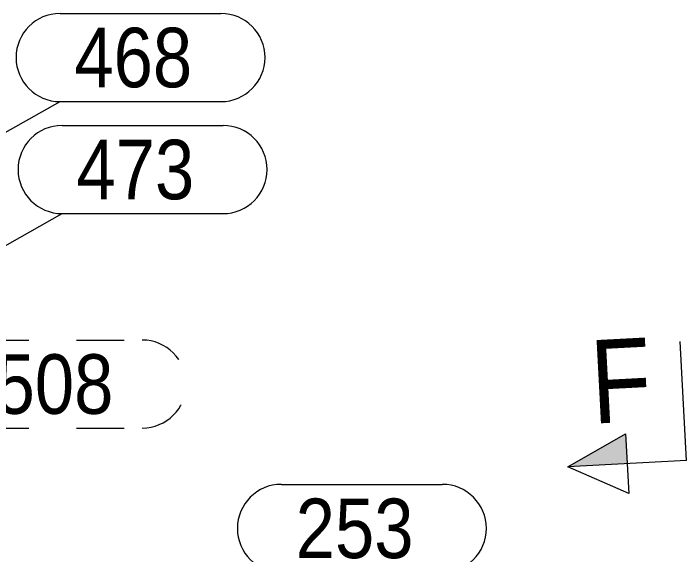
# Model space of a CAD drawing. Header units: millimetres. Extents: x 2 to 579, y 1 to 825.
# Drawn here: x 90.95 to 119.24, y 622.23 to 644.95 of the extents above; entities that cross this region are included whole.
import ezdxf

# ---------------------------------------------------------------- set-up
doc = ezdxf.new("R2010")
doc.units = ezdxf.units.MM
doc.linetypes.add('XKITLINE00', pattern=[0])
doc.linetypes.add('XKITLINE02', pattern=[4, 2, -2])
doc.layers.add('PartMark', color=7, linetype='Continuous', lineweight=0)
doc.layers.add('Section', color=6, linetype='Continuous', lineweight=0)
doc.styles.add('ARIAL', font='ARIAL.TTF')

# ---------------------------------------------------------------- blocks, each defined once
blk = doc.blocks.new('*A267')
at = {"layer": 'Section'}
blk.add_hatch(color=3, dxfattribs=at).paths.add_polyline_path([(116.742, 626.05), (114.246, 625.918), (116.677, 627.298)], flags=17)
at = {"layer": 'Section', "color": 1, "linetype": 'XKITLINE00', "lineweight": 0}
for q in [(118.976, 631.174), (114.246, 625.918)]:
    blk.add_line((119.239, 626.181), q, dxfattribs=at)
at = {"layer": 'Section', "color": 3, "linetype": 'XKITLINE00', "lineweight": 0}
for p, q in [((114.246, 625.918), (116.677, 627.298)), ((116.677, 627.298), (116.808, 624.801)), ((116.808, 624.801), (114.246, 625.918))]:
    blk.add_line(p, q, dxfattribs=at)
at = {"layer": 'Section', "color": 7, "style": 'ARIAL', "width": 0.85}
blk.add_text('F', height=3.5, rotation=3.0138, dxfattribs=at).set_placement((115.302, 627.726))
blk = doc.blocks.new('*A278')
at = {"layer": 'PartMark', "color": 7, "linetype": 'XKITLINE00', "lineweight": 0}
for p, q in [((102.213, 625.18), (108.976, 625.18)), ((97.97, 619.087), (102.213, 621.48)), ((102.213, 621.48), (108.976, 621.48))]:
    blk.add_line(p, q, dxfattribs=at)
for centre, start, end in [((102.213, 623.33), 90, 270), ((108.976, 623.33), 270, 90)]:
    blk.add_arc(centre, 1.85, start, end, dxfattribs=at)
at = {"layer": 'PartMark', "color": 3, "style": 'ARIAL', "width": 0.85}
blk.add_text('253', height=2.5, dxfattribs=at).set_placement((102.813, 622.08))
blk = doc.blocks.new('*A290')
at = {"layer": 'PartMark', "color": 7, "linetype": 'XKITLINE00', "lineweight": 0}
for p, q in [((92.911, 644.955), (99.674, 644.955)), ((88.668, 638.862), (92.911, 641.255)), ((92.911, 641.255), (99.674, 641.255))]:
    blk.add_line(p, q, dxfattribs=at)
for centre, start, end in [((92.911, 643.105), 90, 270), ((99.674, 643.105), 270, 90)]:
    blk.add_arc(centre, 1.85, start, end, dxfattribs=at)
at = {"layer": 'PartMark', "color": 3, "style": 'ARIAL', "width": 0.85}
blk.add_text('468', height=2.5, dxfattribs=at).set_placement((93.511, 641.855))
blk = doc.blocks.new('*A291')
at = {"layer": 'PartMark', "color": 7, "linetype": 'XKITLINE02', "lineweight": 0}
for p, q in [((89.6, 631.241), (96.363, 631.241)), ((76.076, 625.768), (89.6, 627.541)), ((89.6, 627.541), (96.363, 627.541))]:
    blk.add_line(p, q, dxfattribs=at)
for centre, start, end in [((89.6, 629.391), 90, 270), ((96.363, 629.391), 270, 90)]:
    blk.add_arc(centre, 1.85, start, end, dxfattribs=at)
at = {"layer": 'PartMark', "color": 3, "style": 'ARIAL', "width": 0.85}
blk.add_text('508', height=2.5, dxfattribs=at).set_placement((90.2, 628.141))
blk = doc.blocks.new('*A292')
at = {"layer": 'PartMark', "color": 7, "linetype": 'XKITLINE00', "lineweight": 0}
for p, q in [((92.998, 640.251), (99.761, 640.251)), ((88.755, 634.159), (92.998, 636.551)), ((92.998, 636.551), (99.761, 636.551))]:
    blk.add_line(p, q, dxfattribs=at)
for centre, start, end in [((92.998, 638.401), 90, 270), ((99.761, 638.401), 270, 90)]:
    blk.add_arc(centre, 1.85, start, end, dxfattribs=at)
at = {"layer": 'PartMark', "color": 3, "style": 'ARIAL', "width": 0.85}
blk.add_text('473', height=2.5, dxfattribs=at).set_placement((93.598, 637.151))

msp = doc.modelspace()

# ---------------------------------------------------------------- block references
at = {"lineweight": 0}
for name in ['*A267', '*A290', '*A292', '*A291', '*A278']:
    msp.add_blockref(name, (0, 0), dxfattribs=at)

doc.saveas('drawing.dxf')
